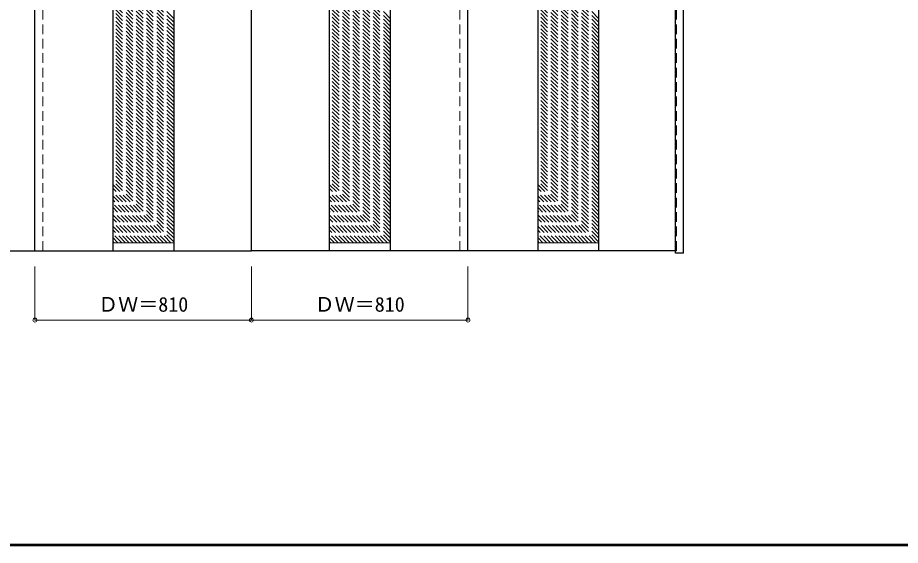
# Model space of a CAD drawing. Units: millimetres, scale not verified. Extents: x -6000 to 5700, y -4307 to 4175.
# Drawn here: x -3570 to -267, y 188 to 2160 of the extents above; entities that cross this region are included whole.
import ezdxf
from ezdxf.enums import TextEntityAlignment as Align

# ---------------------------------------------------------------- set-up
doc = ezdxf.new("R2010")
doc.units = ezdxf.units.MM
doc.header["$LTSCALE"] = 30
doc.header["$PDMODE"] = 32
doc.header["$PDSIZE"] = 15
doc.linetypes.add('DASHED1', pattern=[1.8, 1.2, -0.6])
for name, color, linetype, lineweight in [('0-2_扉', 4, 'DASHED1', 9), ('0-3_仕上げ', 7, 'Continuous', 18), ('0-4_枠', 3, 'Continuous', 25), ('0-B_寸法', 7, 'Continuous', 9), ('0-C_ハッチ', 4, 'DASHED1', 9), ('F-1_枠', 6, 'Continuous', 40)]:
    doc.layers.add(name, color=color, linetype=linetype, lineweight=lineweight)
doc.styles.add('ＭＳ ゴシック', font='')
doc.styles.get('ＭＳ ゴシック').set_extended_font_data('MS Gothic')

msp = doc.modelspace()

# ---------------------------------------------------------------- linework, layer by layer
at = {"layer": '0-2_扉', "color": 3, "linetype": 'Continuous', "lineweight": 25}
for p, q in [((-3505, 1288.75), (-3505, 3648.75)), ((-2695, 1288.75), (-2695, 3648.75)), ((-1885, 1288.75), (-1885, 3648.75)), ((-4282, 1288.75), (-2695, 1288.75)), ((-1108, 1288.75), (-2695, 1288.75))]:
    msp.add_line(p, q, dxfattribs=at)
at = {"layer": '0-2_扉'}
for p, q in [((-3475, 1288.75), (-3475, 3648.75)), ((-1915, 1288.75), (-1915, 3648.75)), ((-1105, 1288.75), (-1105, 3648.75)), ((-1108, 1288.75), (-1105, 1288.75))]:
    msp.add_line(p, q, dxfattribs=at)
at = {"layer": '0-3_仕上げ', "color": 3, "lineweight": 25}
for p, q in [((-3214, 3648.75), (-3214, 1288.75)), ((-2986, 3648.75), (-2986, 1288.75)), ((-2404, 3648.75), (-2404, 1288.75)), ((-2176, 3648.75), (-2176, 1288.75)), ((-1624, 3648.75), (-1624, 1288.75)), ((-1396, 3648.75), (-1396, 1288.75))]:
    msp.add_line(p, q, dxfattribs=at)
at = {"layer": '0-3_仕上げ'}
for p, q in [((-2986, 1318.75), (-3214, 1318.75)), ((-2176, 1318.75), (-2404, 1318.75)), ((-1396, 1318.75), (-1624, 1318.75))]:
    msp.add_line(p, q, dxfattribs=at)
at = {"layer": '0-4_枠'}
for p, q in [((-1108, 1279.25), (-1108, 3679.25)), ((-1078, 1279.25), (-1078, 3679.25)), ((-1078, 1279.25), (-1108, 1279.25))]:
    msp.add_line(p, q, dxfattribs=at)
at = {"layer": '0-B_寸法', "color": 4}
for p, q in [((-3505, 1029.25), (-3505, 1229.25)), ((-2695, 1029.25), (-2695, 1229.25)), ((-1885, 1029.25), (-1885, 1229.25)), ((-3505, 1029.25), (-1885, 1029.25))]:
    msp.add_line(p, q, dxfattribs=at)
at = {"layer": '0-B_寸法'}
for p in [(-3505, 1029.25), (-2695, 1029.25), (-1885, 1029.25)]:
    msp.add_point(p, dxfattribs=at)
at = {"layer": '0-C_ハッチ'}
for p, q in [((-2986, 2156.85), (-3214, 2384.85)), ((-2176, 2156.85), (-2404, 2384.85)), ((-1396, 2156.85), (-1624, 2384.85)), ((-2986, 2142.7), (-3214, 2370.7)), ((-2986, 2128.56), (-3214, 2356.56)), ((-2176, 2142.7), (-2404, 2370.7)), ((-2176, 2128.56), (-2404, 2356.56)), ((-1396, 2142.7), (-1624, 2370.7)), ((-1396, 2128.56), (-1624, 2356.56)), ((-2986, 2114.42), (-3214, 2342.42)), ((-2986, 2100.28), (-3214, 2328.28)), ((-2986, 2086.13), (-3214, 2314.13)), ((-2176, 2114.42), (-2404, 2342.42)), ((-2176, 2100.28), (-2404, 2328.28)), ((-2176, 2086.13), (-2404, 2314.13)), ((-1396, 2114.42), (-1624, 2342.42)), ((-1396, 2100.28), (-1624, 2328.28)), ((-1396, 2086.13), (-1624, 2314.13)), ((-2986, 2071.99), (-3214, 2299.99)), ((-2986, 2057.85), (-3214, 2285.85)), ((-2176, 2071.99), (-2404, 2299.99)), ((-2176, 2057.85), (-2404, 2285.85)), ((-1396, 2071.99), (-1624, 2299.99)), ((-1396, 2057.85), (-1624, 2285.85)), ((-2986, 2043.71), (-3214, 2271.71)), ((-2986, 2029.57), (-3214, 2257.57)), ((-2176, 2043.71), (-2404, 2271.71)), ((-2176, 2029.57), (-2404, 2257.57)), ((-1396, 2043.71), (-1624, 2271.71)), ((-1396, 2029.57), (-1624, 2257.57)), ((-2986, 2015.42), (-3214, 2243.42)), ((-2986, 2001.28), (-3214, 2229.28)), ((-2986, 1987.14), (-3214, 2215.14)), ((-2176, 2015.42), (-2404, 2243.42)), ((-2176, 2001.28), (-2404, 2229.28)), ((-2176, 1987.14), (-2404, 2215.14)), ((-1396, 2015.42), (-1624, 2243.42)), ((-1396, 2001.28), (-1624, 2229.28)), ((-1396, 1987.14), (-1624, 2215.14)), ((-2986, 1973), (-3214, 2201)), ((-2986, 1958.86), (-3214, 2186.86)), ((-2176, 1973), (-2404, 2201)), ((-2176, 1958.86), (-2404, 2186.86)), ((-1396, 1973), (-1624, 2201)), ((-1396, 1958.86), (-1624, 2186.86)), ((-2986, 1944.71), (-3214, 2172.71)), ((-2986, 1930.57), (-3214, 2158.57)), ((-2176, 1944.71), (-2404, 2172.71)), ((-2176, 1930.57), (-2404, 2158.57)), ((-1396, 1944.71), (-1624, 2172.71)), ((-1396, 1930.57), (-1624, 2158.57)), ((-2986, 1916.43), (-3214, 2144.43)), ((-2986, 1902.29), (-3214, 2130.29)), ((-2986, 1888.14), (-3214, 2116.14)), ((-2176, 1916.43), (-2404, 2144.43)), ((-2176, 1902.29), (-2404, 2130.29)), ((-2176, 1888.14), (-2404, 2116.14)), ((-1396, 1916.43), (-1624, 2144.43)), ((-1396, 1902.29), (-1624, 2130.29)), ((-1396, 1888.14), (-1624, 2116.14)), ((-2986, 1874), (-3214, 2102)), ((-2986, 1859.86), (-3214, 2087.86)), ((-2176, 1874), (-2404, 2102)), ((-2176, 1859.86), (-2404, 2087.86)), ((-1396, 1874), (-1624, 2102)), ((-1396, 1859.86), (-1624, 2087.86)), ((-2986, 1845.72), (-3214, 2073.72)), ((-2986, 1831.58), (-3214, 2059.58)), ((-2176, 1845.72), (-2404, 2073.72)), ((-2176, 1831.58), (-2404, 2059.58)), ((-1396, 1845.72), (-1624, 2073.72)), ((-1396, 1831.58), (-1624, 2059.58)), ((-2986, 1817.43), (-3214, 2045.43)), ((-2986, 1803.29), (-3214, 2031.29)), ((-2986, 1789.15), (-3214, 2017.15)), ((-2176, 1817.43), (-2404, 2045.43)), ((-2176, 1803.29), (-2404, 2031.29)), ((-2176, 1789.15), (-2404, 2017.15)), ((-1396, 1817.43), (-1624, 2045.43)), ((-1396, 1803.29), (-1624, 2031.29)), ((-1396, 1789.15), (-1624, 2017.15)), ((-2986, 1775.01), (-3214, 2003.01)), ((-2986, 1760.87), (-3214, 1988.87)), ((-2176, 1775.01), (-2404, 2003.01)), ((-2176, 1760.87), (-2404, 1988.87)), ((-1396, 1775.01), (-1624, 2003.01)), ((-1396, 1760.87), (-1624, 1988.87)), ((-2986, 1746.72), (-3214, 1974.72)), ((-2986, 1732.58), (-3214, 1960.58)), ((-2176, 1746.72), (-2404, 1974.72)), ((-2176, 1732.58), (-2404, 1960.58)), ((-1396, 1746.72), (-1624, 1974.72)), ((-1396, 1732.58), (-1624, 1960.58)), ((-2986, 1718.44), (-3214, 1946.44)), ((-2986, 1704.3), (-3214, 1932.3)), ((-2986, 1690.15), (-3214, 1918.15)), ((-2176, 1718.44), (-2404, 1946.44)), ((-2176, 1704.3), (-2404, 1932.3)), ((-2176, 1690.15), (-2404, 1918.15)), ((-1396, 1718.44), (-1624, 1946.44)), ((-1396, 1704.3), (-1624, 1932.3)), ((-1396, 1690.15), (-1624, 1918.15)), ((-2986, 1676.01), (-3214, 1904.01)), ((-2986, 1661.87), (-3214, 1889.87)), ((-2176, 1676.01), (-2404, 1904.01)), ((-2176, 1661.87), (-2404, 1889.87)), ((-1396, 1676.01), (-1624, 1904.01)), ((-1396, 1661.87), (-1624, 1889.87)), ((-2986, 1647.73), (-3214, 1875.73)), ((-2986, 1633.59), (-3214, 1861.59)), ((-2176, 1647.73), (-2404, 1875.73)), ((-2176, 1633.59), (-2404, 1861.59)), ((-1396, 1647.73), (-1624, 1875.73)), ((-1396, 1633.59), (-1624, 1861.59)), ((-2986, 1619.44), (-3214, 1847.44)), ((-2986, 1605.3), (-3214, 1833.3)), ((-2986, 1591.16), (-3214, 1819.16)), ((-2176, 1619.44), (-2404, 1847.44)), ((-2176, 1605.3), (-2404, 1833.3)), ((-2176, 1591.16), (-2404, 1819.16)), ((-1396, 1619.44), (-1624, 1847.44)), ((-1396, 1605.3), (-1624, 1833.3)), ((-1396, 1591.16), (-1624, 1819.16)), ((-2986, 1577.02), (-3214, 1805.02)), ((-2986, 1562.88), (-3214, 1790.88)), ((-2176, 1577.02), (-2404, 1805.02)), ((-2176, 1562.88), (-2404, 1790.88)), ((-1396, 1577.02), (-1624, 1805.02)), ((-1396, 1562.88), (-1624, 1790.88)), ((-2986, 1548.73), (-3214, 1776.73)), ((-2986, 1534.59), (-3214, 1762.59)), ((-2176, 1548.73), (-2404, 1776.73)), ((-2176, 1534.59), (-2404, 1762.59)), ((-1396, 1548.73), (-1624, 1776.73)), ((-1396, 1534.59), (-1624, 1762.59)), ((-2986, 1520.45), (-3214, 1748.45)), ((-2986, 1506.31), (-3214, 1734.31)), ((-2986, 1492.16), (-3214, 1720.16)), ((-2176, 1520.45), (-2404, 1748.45)), ((-2176, 1506.31), (-2404, 1734.31)), ((-2176, 1492.16), (-2404, 1720.16)), ((-1396, 1520.45), (-1624, 1748.45)), ((-1396, 1506.31), (-1624, 1734.31)), ((-1396, 1492.16), (-1624, 1720.16)), ((-2986, 1478.02), (-3214, 1706.02)), ((-2986, 1463.88), (-3214, 1691.88)), ((-2176, 1478.02), (-2404, 1706.02)), ((-2176, 1463.88), (-2404, 1691.88)), ((-1396, 1478.02), (-1624, 1706.02)), ((-1396, 1463.88), (-1624, 1691.88)), ((-2986, 1449.74), (-3214, 1677.74)), ((-2986, 1435.6), (-3214, 1663.6)), ((-2176, 1449.74), (-2404, 1677.74)), ((-2176, 1435.6), (-2404, 1663.6)), ((-1396, 1449.74), (-1624, 1677.74)), ((-1396, 1435.6), (-1624, 1663.6)), ((-2986, 1421.45), (-3214, 1649.45)), ((-2986, 1407.31), (-3214, 1635.31)), ((-2986, 1393.17), (-3214, 1621.17)), ((-2176, 1421.45), (-2404, 1649.45)), ((-2176, 1407.31), (-2404, 1635.31)), ((-2176, 1393.17), (-2404, 1621.17)), ((-1396, 1421.45), (-1624, 1649.45)), ((-1396, 1407.31), (-1624, 1635.31)), ((-1396, 1393.17), (-1624, 1621.17)), ((-2986, 1379.03), (-3214, 1607.03)), ((-2986, 1364.89), (-3214, 1592.89)), ((-2176, 1379.03), (-2404, 1607.03)), ((-2176, 1364.89), (-2404, 1592.89)), ((-1396, 1379.03), (-1624, 1607.03)), ((-1396, 1364.89), (-1624, 1592.89)), ((-2986, 1350.74), (-3214, 1578.74)), ((-2986, 1336.6), (-3214, 1564.6)), ((-2176, 1350.74), (-2404, 1578.74)), ((-2176, 1336.6), (-2404, 1564.6)), ((-1396, 1350.74), (-1624, 1578.74)), ((-1396, 1336.6), (-1624, 1564.6)), ((-2986, 1322.46), (-3214, 1550.46)), ((-2996.43, 1318.75), (-3214, 1536.32)), ((-3010.58, 1318.75), (-3214, 1522.18)), ((-2176, 1322.46), (-2404, 1550.46)), ((-2186.43, 1318.75), (-2404, 1536.32)), ((-2200.58, 1318.75), (-2404, 1522.18)), ((-1396, 1322.46), (-1624, 1550.46)), ((-1406.43, 1318.75), (-1624, 1536.32)), ((-1420.58, 1318.75), (-1624, 1522.18)), ((-3024.72, 1318.75), (-3214, 1508.03)), ((-3038.86, 1318.75), (-3214, 1493.89)), ((-2214.72, 1318.75), (-2404, 1508.03)), ((-2228.86, 1318.75), (-2404, 1493.89)), ((-1434.72, 1318.75), (-1624, 1508.03)), ((-1448.86, 1318.75), (-1624, 1493.89)), ((-3053, 1318.75), (-3214, 1479.75)), ((-3067.14, 1318.75), (-3214, 1465.61)), ((-2243, 1318.75), (-2404, 1479.75)), ((-2257.14, 1318.75), (-2404, 1465.61)), ((-1463, 1318.75), (-1624, 1479.75)), ((-1477.14, 1318.75), (-1624, 1465.61)), ((-3081.29, 1318.75), (-3214, 1451.46)), ((-3095.43, 1318.75), (-3214, 1437.32)), ((-3109.57, 1318.75), (-3214, 1423.18)), ((-2271.29, 1318.75), (-2404, 1451.46)), ((-2285.43, 1318.75), (-2404, 1437.32)), ((-2299.57, 1318.75), (-2404, 1423.18)), ((-1491.29, 1318.75), (-1624, 1451.46)), ((-1505.43, 1318.75), (-1624, 1437.32)), ((-1519.57, 1318.75), (-1624, 1423.18)), ((-3123.71, 1318.75), (-3214, 1409.04)), ((-3137.85, 1318.75), (-3214, 1394.9)), ((-2313.71, 1318.75), (-2404, 1409.04)), ((-2327.85, 1318.75), (-2404, 1394.9)), ((-1533.71, 1318.75), (-1624, 1409.04)), ((-1547.85, 1318.75), (-1624, 1394.9)), ((-3152, 1318.75), (-3214, 1380.75)), ((-3166.14, 1318.75), (-3214, 1366.61)), ((-2342, 1318.75), (-2404, 1380.75)), ((-2356.14, 1318.75), (-2404, 1366.61)), ((-1562, 1318.75), (-1624, 1380.75)), ((-1576.14, 1318.75), (-1624, 1366.61)), ((-3180.28, 1318.75), (-3214, 1352.47)), ((-3194.42, 1318.75), (-3214, 1338.33)), ((-3208.56, 1318.75), (-3214, 1324.19)), ((-2370.28, 1318.75), (-2404, 1352.47)), ((-2384.42, 1318.75), (-2404, 1338.33)), ((-2398.56, 1318.75), (-2404, 1324.19)), ((-1590.28, 1318.75), (-1624, 1352.47)), ((-1604.42, 1318.75), (-1624, 1338.33)), ((-1618.56, 1318.75), (-1624, 1324.19))]:
    msp.add_line(p, q, dxfattribs=at)
at = {"layer": 'F-1_枠'}
for p, q in [((-6000, 190.5), (5700, 190.5)), ((-6000, 187.5), (5700, 187.5))]:
    msp.add_line(p, q, dxfattribs=at)

# ---------------------------------------------------------------- texts
at = {"layer": '0-B_寸法', "style": 'ＭＳ ゴシック'}
for p in [(-3268.75, 1044.25), (-2458.75, 1044.25)]:
    msp.add_text('ＤＷ＝810', height=54.99, dxfattribs=at).set_placement(p, align=Align.BOTTOM_LEFT)

doc.saveas('drawing.dxf')
